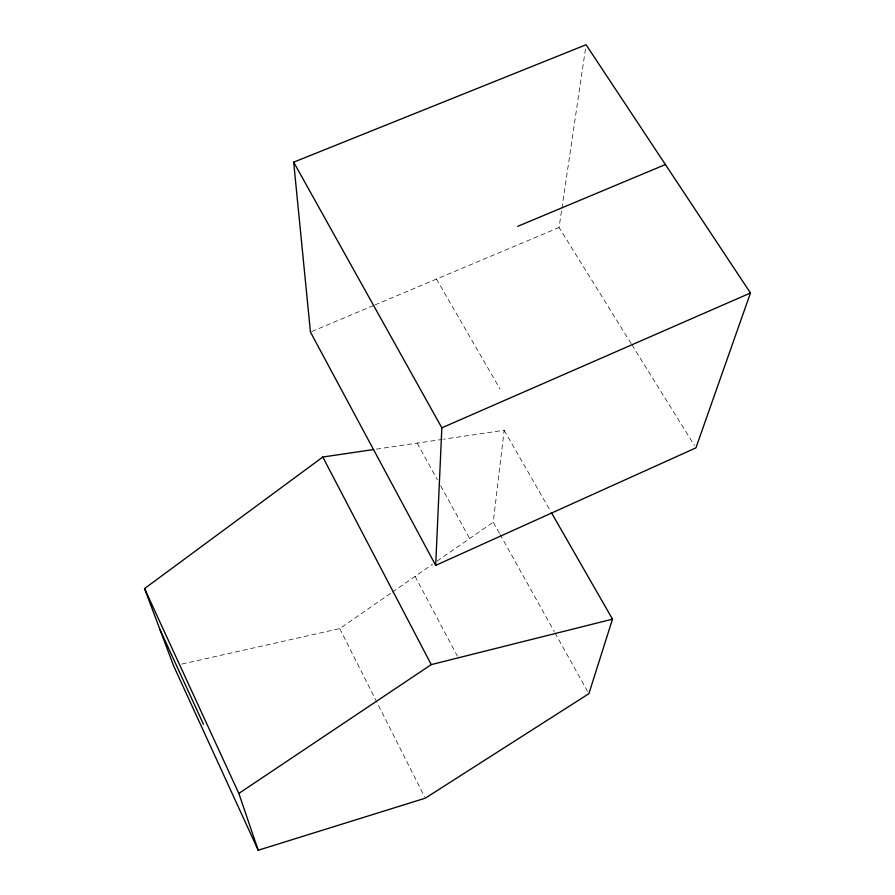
<?xml version="1.0" encoding="UTF-8"?>
<svg xmlns="http://www.w3.org/2000/svg" width="895" height="895" viewBox="0 0 895 895"><rect width="100%" height="100%" fill="white"/><g stroke="black" fill="none" stroke-linecap="round" stroke-linejoin="round"><path stroke-width="0.67" stroke-dasharray="4.47 3.36" d="M499.365 533.118L493.257 522.165L504.142 430.282L443.685 439.199M631.176 343.613L559.062 227.52L561.702 209.654M561.903 208.278L585.677 47.502M181.808 664.068L339.731 628.592L391.294 592.859M392.435 592.065L432.531 564.264M437.118 561.087L493.257 522.165M311.74 331.519L373.573 305.519M374.86 304.971L559.062 227.52M376.37 449.133L442.32 439.4M631.915 344.799L694.464 445.486M436.436 279.083L500.081 389.023M504.142 430.282L550.671 511.403M500.036 534.337L554.285 631.646M554.967 632.866L587.512 691.264M417.227 443.103L437.331 479.709M440.687 485.817L470.166 539.506M415.09 576.358L457.39 656.169M339.731 628.592L424.644 796.942"/><path stroke-width="1.34" d="M435.686 565.383L441.839 427.832L293.672 162.174L586.08 44.75L750.457 292.989L695.93 447.858L435.686 565.383L310.453 332.056L293.672 162.174M551.376 512.611L612.493 619.161L588.876 693.692L425.27 798.183L258.207 850.25L173.641 665.914L144.542 588.574L322.793 457.032L373.618 449.536M258.207 850.25L238.842 793.44L431.245 664.616L612.493 619.161M441.839 427.832L750.457 292.989M517.713 226.334L665.399 164.535M322.793 457.032L431.245 664.616M144.542 588.574L238.842 793.44M159.959 629.543L203.489 724.29"/></g></svg>
